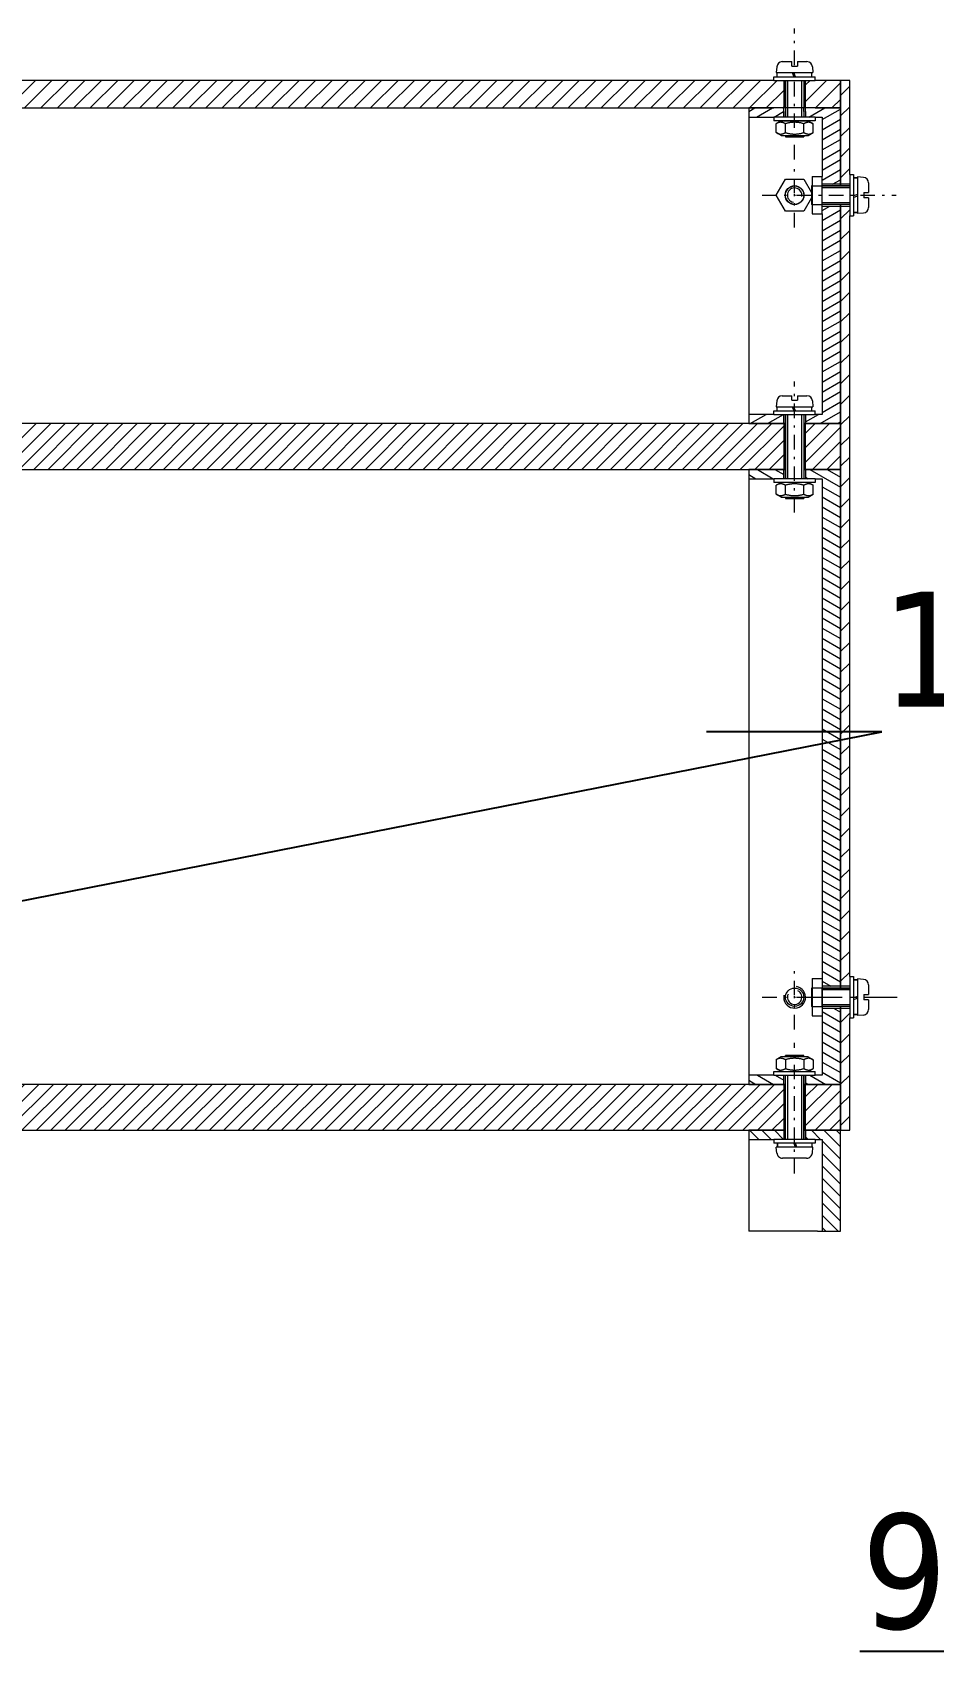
# Model space of a CAD drawing. Header units: millimetres. Extents: x 651 to 8859, y -354 to 894.
# Drawn here: x 2012.8 to 2052.1, y 37.2 to 108.4 of the extents above; entities that cross this region are included whole.
import ezdxf
from ezdxf import colors
from ezdxf.entities.mleader import LeaderData, LeaderLine
from ezdxf.math import Vec2, Vec3

# ---------------------------------------------------------------- set-up
doc = ezdxf.new("R2010")
doc.units = ezdxf.units.MM
doc.linetypes.add('CENTER2', pattern=[28.575, 19.05, -3.175, 3.175, -3.175])
doc.linetypes.add('DASHDOT2', pattern=[12.7, 6.35, -3.175, 0, -3.175])
doc.layers.get('0').update_dxf_attribs({"lineweight": 18})
for name, color, linetype, lineweight in [('cienka', 7, 'Continuous', 9), ('Kreskowanie (ISO)', 7, 'Continuous', 9), ('SYMETRIA SRUB', 7, 'DASHDOT2', 9), ('Widoczne (ISO)', 7, 'Continuous', 18), ('Widoczne wąskie (ISO)', 7, 'Continuous', 9)]:
    doc.layers.add(name, color=color, linetype=linetype, lineweight=lineweight)
doc.styles.get("Standard").update_dxf_attribs({"font": 'tahoma.ttf'})

# ---------------------------------------------------------------- blocks, each defined once
blk = doc.blocks.new('*U63')
at = {"layer": 'Widoczne wąskie (ISO)', "color": 0, "linetype": 'DASHDOT2', "ltscale": 0.1, "transparency": 16777216}
blk.add_line((0, -3.58), (0, 2.123), dxfattribs=at)
blk = doc.blocks.new('*U65')
at = {"layer": 'Widoczne wąskie (ISO)', "color": 0, "linetype": 'DASHDOT2', "ltscale": 0.1, "transparency": 16777216}
blk.add_line((0, -3.58), (0, 2.123), dxfattribs=at)
blk = doc.blocks.new('*U68')
at = {"layer": 'Widoczne wąskie (ISO)', "color": 0, "linetype": 'DASHDOT2', "ltscale": 0.1, "transparency": 16777216}
blk.add_line((0, -3.58), (0, 2.123), dxfattribs=at)
blk = doc.blocks.new('*U74')
at = {"layer": 'SYMETRIA SRUB', "color": 0, "linetype": 'DASHDOT2', "ltscale": 0.1, "transparency": 16777216}
blk.add_line((-2.502, 0), (1.8, 0), dxfattribs=at)
blk = doc.blocks.new('*U75')
at = {"layer": 'SYMETRIA SRUB', "color": 0, "linetype": 'CENTER2', "ltscale": 0.1, "transparency": 16777216}
blk.add_line((-2.502, 0), (1.8, 0), dxfattribs=at)
blk = doc.blocks.new('_Dot')
at = {"color": 0, "linetype": 'ByBlock', "lineweight": -2}
blk.add_line((-0.5, 0), (-1, 0), dxfattribs=at)
at = {"color": 0, "linetype": 'ByBlock', "const_width": 0.5}
blk.add_lwpolyline([(-0.25, 0, 1), (0.25, 0, 1)], format="xyb", close=True, dxfattribs=at)
blk = doc.blocks.new('*U623')
at = {"layer": 'Widoczne wąskie (ISO)', "color": 0, "linetype": 'DASHDOT2', "ltscale": 0.1, "transparency": 16777216}
for p, q in [((0, 0.08164), (0, 1.4082)), ((-1.4082, 0), (-0.08164, 0)), ((0.08164, 0), (1.4082, 0)), ((0, -1.4082), (0, -0.08164))]:
    blk.add_line(p, q, dxfattribs=at)
at = {"layer": 'Widoczne wąskie (ISO)', "color": 0, "linetype": 'Continuous', "ltscale": 0.1, "transparency": 16777216}
for p, q in [((-0.04082, 0), (0.04082, 0)), ((0, -0.04082), (0, 0.04082))]:
    blk.add_line(p, q, dxfattribs=at)
blk = doc.blocks.new('*U625')
at = {"layer": 'Widoczne wąskie (ISO)', "color": 0, "linetype": 'DASHDOT2', "ltscale": 0.1, "transparency": 16777216}
for p, q in [((0, 0.08164), (0, 1.4082)), ((-1.4082, 0), (-0.08164, 0)), ((0.08164, 0), (1.4082, 0)), ((0, -1.4082), (0, -0.08164))]:
    blk.add_line(p, q, dxfattribs=at)
at = {"layer": 'Widoczne wąskie (ISO)', "color": 0, "linetype": 'Continuous', "ltscale": 0.1, "transparency": 16777216}
for p, q in [((-0.04082, 0), (0.04082, 0)), ((0, -0.04082), (0, 0.04082))]:
    blk.add_line(p, q, dxfattribs=at)

msp = doc.modelspace()

# ---------------------------------------------------------------- hatches: boundary and pattern name
at = {"layer": 'Kreskowanie (ISO)'}
h = msp.add_hatch(dxfattribs=at)
h.set_pattern_fill('ANSI31', color=256, scale=0.12, angle=-14.99998, style=0)
h.paths.add_polyline_path([(2045.661, 104.681), (2045.161, 104.681), (2044.061, 104.681), (2044.061, 105.081), (2045.161, 105.081), (2045.161, 104.921), (2045.661, 104.921)])
h = msp.add_hatch(dxfattribs=at)
h.set_pattern_fill('ANSI31', color=256, scale=0.12, angle=-14.99998, style=0)
h.paths.add_polyline_path([(2047.261, 101.756), (2047.261, 101.685), (2047.261, 102.089), (2047.261, 104.681), (2046.961, 104.681), (2046.461, 104.681), (2046.461, 104.921), (2046.961, 104.921), (2046.961, 105.081), (2048.061, 105.081), (2048.061, 101.756)])
h = msp.add_hatch(dxfattribs=at)
h.set_pattern_fill('ANSI31', color=256, scale=0.12, angle=-14.99998)
h.paths.add_polyline_path([(2045.586, 91.721), (2045.161, 91.721), (2044.061, 91.721), (2044.061, 91.321), (2045.586, 91.321)])
h.paths.add_polyline_path([(2047.261, 100.876), (2047.261, 100.805), (2048.061, 100.805), (2048.061, 91.321), (2046.537, 91.321), (2046.537, 91.721), (2046.961, 91.721), (2047.261, 91.721), (2047.261, 100.472)])
h = msp.add_hatch(dxfattribs=at)
h.set_pattern_fill('ANSI31', color=256, scale=0.12, angle=105.00025, style=0)
h.paths.add_polyline_path([(2045.586, 88.921), (2045.161, 88.921), (2044.061, 88.921), (2044.061, 89.321), (2045.586, 89.321)])
h = msp.add_hatch(dxfattribs=at)
h.set_pattern_fill('ANSI31', color=256, scale=0.12, angle=105.00025, style=0)
h.paths.add_polyline_path([(2046.961, 88.921), (2046.537, 88.921), (2046.537, 89.321), (2048.061, 89.321), (2048.061, 66.796), (2047.261, 66.796), (2047.261, 88.921)])
h = msp.add_hatch(dxfattribs=at)
h.set_pattern_fill('ANSI31', color=256, scale=0.12, angle=105.00025, style=0)
h.paths.add_polyline_path([(2046.537, 62.921), (2046.961, 62.921), (2047.261, 62.921), (2047.261, 65.845), (2048.061, 65.845), (2048.061, 62.521), (2046.537, 62.521)])
h = msp.add_hatch(dxfattribs=at)
h.set_pattern_fill('ANSI31', color=256, scale=0.12, angle=105.00025, style=0)
h.paths.add_polyline_path([(2045.161, 62.921), (2045.586, 62.921), (2045.586, 62.521), (2044.061, 62.521), (2044.061, 62.921)])
h = msp.add_hatch(dxfattribs=at)
h.set_pattern_fill('ANSI31', color=256, scale=0.12, angle=90.00021)
h.paths.add_polyline_path([(2045.586, 60.521), (2044.061, 60.521), (2044.061, 60.121), (2045.161, 60.121), (2045.586, 60.121)])
h.paths.add_polyline_path([(2048.061, 60.521), (2046.537, 60.521), (2046.537, 60.121), (2046.961, 60.121), (2047.261, 60.121), (2047.261, 56.121), (2048.061, 56.121)])
at = {"layer": 'Widoczne wąskie (ISO)'}
h = msp.add_hatch(dxfattribs=at)
h.set_pattern_fill('ANSI31', color=256, scale=0.2)
h.paths.add_polyline_path([(2048.461, 66.796), (2048.061, 66.796), (2048.061, 66.721), (2048.461, 66.721)])
h.paths.add_polyline_path([(2048.461, 65.421), (2048.461, 65.845), (2048.061, 65.845), (2048.061, 60.521), (2048.461, 60.521)])
h.paths.add_polyline_path([(2048.461, 65.921), (2048.061, 65.921), (2048.061, 65.845), (2048.461, 65.845)])
h.paths.add_polyline_path([(1964.061, 65.845), (1963.661, 65.845), (1963.661, 65.421), (1963.661, 60.521), (1964.061, 60.521)])
h.paths.add_polyline_path([(1964.061, 65.921), (1963.661, 65.921), (1963.661, 65.845), (1964.061, 65.845)])
h.paths.add_polyline_path([(1964.061, 106.281), (1963.661, 106.281), (1963.661, 102.181), (1963.661, 101.756), (1964.061, 101.756), (1964.061, 105.081)])
h.paths.add_polyline_path([(1964.061, 101.756), (1963.661, 101.756), (1963.661, 101.681), (1964.061, 101.681)])
h.paths.add_polyline_path([(1964.061, 100.881), (1963.661, 100.881), (1963.661, 100.805), (1964.061, 100.805)])
h.paths.add_polyline_path([(1964.061, 100.805), (1963.661, 100.805), (1963.661, 100.381), (1963.661, 98.439, 0.018825), (1964.061, 98.383)])
h.paths.add_polyline_path([(1964.061, 98.383, -0.018825), (1963.661, 98.439), (1963.661, 94.953, -0.021151), (1964.061, 95.139)])
h.paths.add_polyline_path([(1964.061, 95.139, 0.021151), (1963.661, 94.953), (1963.661, 85.688, 0.021151), (1964.061, 85.502)])
h.paths.add_polyline_path([(1964.061, 85.502, -0.021151), (1963.661, 85.688), (1963.661, 68.975), (1964.061, 70.065)])
h.paths.add_polyline_path([(1964.061, 70.065), (1963.661, 68.975), (1963.661, 67.221), (1963.661, 66.796), (1964.061, 66.796)])
h.paths.add_polyline_path([(1964.061, 66.796), (1963.661, 66.796), (1963.661, 66.721), (1964.061, 66.721)])
h = msp.add_hatch(dxfattribs=at)
h.set_pattern_fill('ANSI31', color=256, scale=0.16)
h.paths.add_polyline_path([(2045.586, 106.281), (2045.161, 106.281), (2006.961, 106.281), (2006.537, 106.281), (2006.537, 105.081), (2006.961, 105.081), (2008.061, 105.081), (2045.161, 105.081), (2045.586, 105.081)])
h.paths.add_polyline_path([(2048.061, 106.281), (2046.961, 106.281), (2046.537, 106.281), (2046.537, 105.081), (2046.961, 105.081), (2048.061, 105.081)])
h = msp.add_hatch(dxfattribs=at)
h.set_pattern_fill('ANSI31', color=256, scale=0.2)
h.paths.add_polyline_path([(2048.461, 106.281), (2048.061, 106.281), (2048.061, 101.756), (2048.461, 101.756), (2048.461, 102.181)])
h.paths.add_polyline_path([(2048.461, 101.756), (2048.061, 101.756), (2048.061, 101.681), (2048.461, 101.681)])
h = msp.add_hatch(dxfattribs=at)
h.set_pattern_fill('ANSI31', color=256, scale=0.2)
h.paths.add_polyline_path([(2048.061, 66.796), (2048.461, 66.796), (2048.461, 67.221), (2048.461, 100.894), (2048.061, 100.867)])
h = msp.add_hatch(dxfattribs=at)
h.set_pattern_fill('ANSI31', color=256, scale=0.14)
h.paths.add_polyline_path([(2005.586, 91.321), (2004.061, 91.321), (1971.182, 91.321, -0.048252), (1971.279, 90.321, -0.048252), (1971.182, 89.321), (2005.586, 89.321)])
h.paths.add_polyline_path([(2045.586, 91.321), (2044.061, 91.321), (2006.537, 91.321), (2006.537, 89.321), (2045.586, 89.321)])
h.paths.add_polyline_path([(2048.061, 91.321), (2046.537, 91.321), (2046.537, 89.321), (2048.061, 89.321)])
h.paths.add_polyline_path([(1971.182, 91.321), (1966.537, 91.321), (1966.537, 89.321), (1971.182, 89.321, 0.048252), (1971.279, 90.321, 0.048252)])
h.paths.add_polyline_path([(1965.586, 91.321), (1964.061, 91.321), (1964.061, 89.321), (1965.586, 89.321)])
h = msp.add_hatch(dxfattribs=at)
h.set_pattern_fill('ANSI31', color=256, scale=0.14)
h.paths.add_polyline_path([(1965.586, 62.521), (1964.061, 62.521), (1964.061, 60.521), (1965.586, 60.521)])
h.paths.add_polyline_path([(1989.117, 62.521), (1966.537, 62.521), (1966.537, 60.521), (1987.566, 60.521)])
h.paths.add_polyline_path([(2000.945, 61.889, -0.029494), (2000.982, 62.521), (1989.117, 62.521), (1987.566, 60.521), (2001.122, 60.521, -0.064585)])
h.paths.add_polyline_path([(2005.586, 62.521), (2004.061, 62.521), (2000.982, 62.521, 0.029494), (2000.945, 61.889, 0.064585), (2001.122, 60.521), (2005.586, 60.521)])
h.paths.add_polyline_path([(2011.637, 62.521), (2006.537, 62.521), (2006.537, 60.521), (2008.061, 60.521), (2011.497, 60.521, 0.064585), (2011.674, 61.889, 0.029494)])
h.paths.add_polyline_path([(2045.586, 62.521), (2044.061, 62.521), (2011.637, 62.521, -0.029494), (2011.674, 61.889, -0.064585), (2011.497, 60.521), (2045.586, 60.521)])
h.paths.add_polyline_path([(2048.061, 62.521), (2046.537, 62.521), (2046.537, 60.521), (2048.061, 60.521)])

# ---------------------------------------------------------------- linework, layer by layer
at = {"layer": 'Widoczne (ISO)'}
for p, q in [((2045.284, 106.882), (2045.261, 106.621)), ((2045.523, 107.101), (2045.941, 107.101)), ((2045.941, 106.901), (2045.941, 107.101)), ((2045.941, 106.901), (2046.181, 106.901)), ((2046.181, 107.101), (2046.181, 106.901)), ((2046.181, 107.101), (2046.6, 107.101)), ((2046.839, 106.882), (2046.861, 106.621)), ((2045.161, 106.281), (2006.961, 106.281)), ((2045.161, 106.441), (2046.961, 106.441)), ((2045.161, 106.281), (2045.161, 106.441)), ((2045.161, 106.281), (2046.961, 106.281)), ((2045.261, 106.621), (2046.861, 106.621)), ((2045.306, 106.441), (2045.306, 106.621)), ((2045.306, 106.441), (2045.306, 106.621)), ((2045.306, 106.441), (2045.306, 106.621)), ((2045.661, 105.081), (2045.661, 106.281)), ((2045.661, 106.281), (2045.661, 105.081)), ((2045.96, 106.621), (2046.025, 106.441)), ((2046.097, 106.441), (2046.032, 106.621)), ((2046.461, 106.281), (2046.461, 105.081)), ((2046.461, 106.281), (2046.461, 105.081)), ((2046.816, 106.441), (2046.816, 106.621)), ((2046.816, 106.441), (2046.816, 106.621)), ((2046.816, 106.441), (2046.816, 106.621)), ((2046.961, 106.281), (2046.961, 106.441)), ((2048.061, 106.281), (2046.961, 106.281)), ((2048.061, 105.081), (2048.061, 106.281)), ((2048.461, 106.281), (2048.061, 106.281)), ((2048.061, 106.281), (2048.061, 101.681)), ((2048.461, 102.181), (2048.461, 106.281)), ((2006.961, 105.081), (2045.161, 105.081)), ((2045.161, 105.081), (2044.061, 105.081)), ((2044.061, 105.081), (2044.061, 104.681)), ((2044.061, 104.681), (2045.161, 104.681)), ((2044.061, 104.681), (2044.061, 91.721)), ((2046.961, 105.081), (2045.161, 105.081)), ((2046.961, 104.681), (2045.161, 104.681)), ((2045.161, 104.681), (2045.161, 104.521)), ((2045.661, 105.081), (2045.661, 104.921)), ((2045.661, 104.681), (2045.661, 104.921)), ((2045.661, 104.921), (2045.661, 104.681)), ((2046.461, 104.921), (2046.461, 105.081)), ((2046.461, 104.921), (2046.461, 104.681)), ((2046.461, 104.921), (2046.461, 104.681)), ((2046.961, 105.081), (2048.061, 105.081)), ((2048.061, 105.081), (2046.961, 105.081)), ((2046.961, 104.681), (2047.261, 104.681)), ((2046.961, 104.681), (2046.961, 104.521)), ((2047.261, 104.681), (2047.261, 102.089)), ((2048.061, 101.681), (2048.061, 105.081)), ((2046.961, 104.521), (2045.161, 104.521)), ((2045.471, 104.521), (2045.253, 104.395)), ((2045.253, 104.007), (2045.253, 104.395)), ((2045.471, 103.881), (2045.253, 104.007)), ((2045.471, 104.521), (2046.651, 104.521)), ((2045.471, 103.881), (2046.651, 103.881)), ((2045.657, 104.007), (2045.657, 104.395)), ((2045.661, 103.881), (2045.661, 103.821)), ((2046.461, 103.881), (2046.461, 103.821)), ((2046.466, 104.007), (2046.466, 104.395)), ((2046.651, 104.521), (2046.87, 104.395)), ((2046.651, 103.881), (2046.87, 104.007)), ((2046.87, 104.007), (2046.87, 104.395)), ((2045.661, 103.821), (2046.461, 103.821)), ((2045.253, 101.281), (2045.657, 101.981)), ((2045.657, 101.981), (2046.466, 101.981)), ((2046.466, 101.981), (2046.801, 101.399)), ((2046.821, 102.089), (2046.821, 101.685)), ((2046.821, 102.089), (2047.261, 102.089)), ((2047.261, 101.685), (2047.261, 102.089)), ((2048.461, 102.181), (2048.461, 100.381)), ((2048.461, 102.181), (2048.621, 102.181)), ((2048.621, 102.181), (2048.621, 100.381)), ((2048.621, 102.036), (2048.801, 102.036)), ((2048.801, 102.036), (2048.621, 102.036)), ((2048.801, 102.036), (2048.621, 102.036)), ((2048.801, 102.081), (2048.801, 100.481)), ((2049.062, 102.058), (2048.801, 102.081)), ((2049.281, 101.819), (2049.281, 101.401)), ((2045.657, 100.581), (2045.253, 101.281)), ((2046.801, 101.162), (2046.466, 100.581)), ((2046.801, 101.681), (2046.801, 100.881)), ((2046.821, 101.681), (2046.801, 101.681)), ((2046.821, 101.685), (2046.821, 100.876)), ((2046.821, 101.685), (2047.261, 101.685)), ((2047.261, 100.876), (2047.261, 101.685)), ((2047.261, 101.681), (2048.061, 101.681)), ((2048.461, 101.681), (2047.261, 101.681)), ((2048.061, 101.681), (2048.461, 101.681)), ((2048.801, 101.317), (2048.621, 101.251)), ((2048.621, 101.179), (2048.801, 101.245)), ((2049.081, 101.401), (2049.281, 101.401)), ((2049.081, 101.401), (2049.081, 101.161)), ((2049.281, 101.161), (2049.081, 101.161)), ((2049.281, 101.161), (2049.281, 100.743)), ((2046.466, 100.581), (2045.657, 100.581)), ((2046.821, 100.881), (2046.801, 100.881)), ((2046.821, 100.876), (2046.821, 100.472)), ((2046.821, 100.876), (2047.261, 100.876)), ((2046.821, 100.472), (2047.261, 100.472)), ((2048.061, 100.881), (2047.261, 100.881)), ((2048.461, 100.881), (2047.261, 100.881)), ((2047.261, 100.472), (2047.261, 100.876)), ((2047.261, 100.472), (2047.261, 91.721)), ((2048.061, 91.321), (2048.061, 100.881)), ((2048.461, 100.881), (2048.061, 100.881)), ((2048.061, 100.881), (2048.061, 66.721)), ((2048.461, 67.221), (2048.461, 100.381)), ((2048.461, 100.381), (2048.621, 100.381)), ((2048.621, 100.526), (2048.801, 100.526)), ((2048.801, 100.526), (2048.621, 100.526)), ((2048.801, 100.526), (2048.621, 100.526)), ((2049.062, 100.503), (2048.801, 100.481)), ((2045.523, 92.541), (2045.941, 92.541)), ((2045.537, 92.541), (2045.941, 92.541)), ((2045.941, 92.341), (2045.941, 92.541)), ((2046.181, 92.541), (2046.181, 92.341)), ((2046.181, 92.541), (2046.6, 92.541)), ((2046.181, 92.541), (2046.586, 92.541)), ((2045.161, 91.881), (2046.961, 91.881)), ((2045.161, 91.721), (2045.161, 91.881)), ((2045.161, 91.881), (2046.961, 91.881)), ((2045.161, 91.721), (2045.161, 91.881)), ((2045.284, 92.322), (2045.261, 92.061)), ((2045.284, 92.322), (2045.261, 92.061)), ((2045.261, 92.061), (2046.861, 92.061)), ((2045.261, 92.061), (2046.861, 92.061)), ((2045.306, 91.881), (2045.306, 92.061)), ((2045.306, 91.881), (2045.306, 92.061)), ((2045.941, 92.341), (2046.181, 92.341)), ((2045.96, 92.061), (2046.025, 91.881)), ((2046.097, 91.881), (2046.032, 92.061)), ((2046.816, 91.98), (2046.816, 92.061)), ((2046.816, 91.881), (2046.816, 92.061)), ((2046.839, 92.322), (2046.861, 92.061)), ((2046.839, 92.322), (2046.861, 92.061)), ((2046.961, 91.721), (2046.961, 91.881)), ((2046.961, 91.721), (2046.961, 91.881)), ((2045.661, 91.321), (2006.461, 91.321)), ((2045.161, 91.721), (2044.061, 91.721)), ((2044.061, 91.721), (2044.061, 91.321)), ((2044.061, 91.321), (2045.661, 91.321)), ((2045.161, 91.721), (2046.961, 91.721)), ((2045.661, 91.321), (2045.661, 91.721)), ((2045.661, 91.721), (2045.661, 88.921)), ((2045.661, 89.321), (2045.661, 91.321)), ((2046.461, 91.721), (2046.461, 91.321)), ((2046.461, 91.721), (2046.461, 88.921)), ((2048.061, 91.321), (2046.461, 91.321)), ((2046.461, 91.321), (2046.461, 89.321)), ((2046.461, 91.321), (2048.061, 91.321)), ((2047.261, 91.721), (2046.961, 91.721)), ((2048.061, 89.321), (2048.061, 91.321)), ((2006.461, 89.321), (2045.661, 89.321)), ((2045.661, 89.321), (2044.061, 89.321)), ((2044.061, 89.321), (2044.061, 88.921)), ((2044.061, 88.921), (2045.161, 88.921)), ((2044.061, 88.921), (2044.061, 62.921)), ((2046.961, 88.921), (2045.161, 88.921)), ((2045.161, 88.921), (2045.161, 88.761)), ((2045.661, 88.921), (2045.661, 89.321)), ((2048.061, 89.321), (2046.461, 89.321)), ((2046.461, 89.321), (2046.461, 88.921)), ((2046.461, 89.321), (2048.061, 89.321)), ((2046.961, 88.921), (2047.261, 88.921)), ((2046.961, 88.921), (2046.961, 88.761)), ((2047.261, 88.921), (2047.261, 66.721)), ((2048.061, 66.721), (2048.061, 89.321)), ((2046.961, 88.761), (2045.161, 88.761)), ((2045.471, 88.761), (2045.253, 88.635)), ((2045.253, 88.247), (2045.253, 88.635)), ((2045.471, 88.121), (2045.253, 88.247)), ((2045.657, 88.247), (2045.657, 88.635)), ((2046.466, 88.247), (2046.466, 88.635)), ((2046.651, 88.761), (2046.87, 88.635)), ((2046.651, 88.121), (2046.87, 88.247)), ((2046.87, 88.247), (2046.87, 88.635)), ((2045.471, 88.121), (2046.651, 88.121)), ((2045.661, 88.121), (2045.661, 88.061)), ((2045.661, 88.061), (2046.461, 88.061)), ((2046.461, 88.121), (2046.461, 88.061)), ((2046.821, 67.129), (2046.821, 66.725)), ((2046.821, 67.129), (2047.261, 67.129)), ((2048.461, 67.221), (2048.461, 65.421)), ((2048.461, 67.221), (2048.621, 67.221)), ((2048.621, 67.221), (2048.621, 65.421)), ((2048.621, 67.076), (2048.801, 67.076)), ((2048.801, 67.076), (2048.621, 67.076)), ((2048.801, 67.076), (2048.621, 67.076)), ((2048.801, 67.121), (2048.801, 65.521)), ((2049.062, 67.098), (2048.801, 67.121)), ((2049.281, 66.859), (2049.281, 66.441)), ((2046.801, 66.721), (2046.801, 65.921)), ((2046.821, 66.721), (2046.801, 66.721)), ((2046.821, 66.725), (2046.821, 65.916)), ((2046.821, 66.725), (2047.261, 66.725)), ((2047.261, 66.725), (2047.261, 65.916)), ((2047.261, 66.721), (2048.061, 66.721)), ((2048.461, 66.721), (2047.261, 66.721)), ((2047.261, 65.921), (2047.261, 66.721)), ((2048.061, 66.721), (2048.461, 66.721)), ((2048.801, 66.357), (2048.621, 66.291)), ((2048.621, 66.219), (2048.801, 66.285)), ((2049.081, 66.441), (2049.281, 66.441)), ((2049.081, 66.441), (2049.081, 66.201)), ((2049.281, 66.201), (2049.081, 66.201)), ((2049.281, 66.201), (2049.281, 65.783)), ((2046.821, 65.921), (2046.801, 65.921)), ((2046.821, 65.916), (2046.821, 65.512)), ((2046.821, 65.916), (2047.261, 65.916)), ((2046.821, 65.512), (2047.261, 65.512)), ((2048.061, 65.921), (2047.261, 65.921)), ((2047.261, 65.921), (2047.261, 62.921)), ((2048.461, 65.921), (2047.261, 65.921)), ((2048.061, 62.521), (2048.061, 65.921)), ((2048.461, 65.921), (2048.061, 65.921)), ((2048.061, 65.921), (2048.061, 60.521)), ((2048.621, 65.566), (2048.801, 65.566)), ((2048.801, 65.566), (2048.621, 65.566)), ((2048.801, 65.566), (2048.621, 65.566)), ((2049.062, 65.543), (2048.801, 65.521)), ((2048.461, 60.521), (2048.461, 65.421)), ((2048.461, 65.421), (2048.621, 65.421)), ((2045.471, 63.721), (2045.253, 63.595)), ((2045.253, 63.595), (2045.253, 63.207)), ((2046.651, 63.721), (2045.471, 63.721)), ((2045.657, 63.595), (2045.657, 63.207)), ((2046.461, 63.781), (2045.661, 63.781)), ((2045.661, 63.721), (2045.661, 63.781)), ((2046.461, 63.721), (2046.461, 63.781)), ((2046.466, 63.595), (2046.466, 63.207)), ((2046.651, 63.721), (2046.87, 63.595)), ((2046.87, 63.595), (2046.87, 63.207)), ((2044.061, 62.921), (2044.061, 62.521)), ((2045.161, 62.921), (2044.061, 62.921)), ((2045.161, 63.081), (2046.961, 63.081)), ((2045.161, 62.921), (2045.161, 63.081)), ((2045.161, 62.921), (2046.961, 62.921)), ((2045.471, 63.081), (2045.253, 63.207)), ((2045.661, 62.521), (2045.661, 62.921)), ((2045.661, 60.121), (2045.661, 62.921)), ((2046.461, 62.921), (2046.461, 62.521)), ((2046.461, 60.121), (2046.461, 62.921)), ((2046.651, 63.081), (2046.87, 63.207)), ((2046.961, 62.921), (2046.961, 63.081)), ((2047.261, 62.921), (2046.961, 62.921)), ((2045.661, 62.521), (2006.461, 62.521)), ((2044.061, 62.521), (2045.661, 62.521)), ((2045.661, 60.521), (2045.661, 62.521)), ((2048.061, 62.521), (2046.461, 62.521)), ((2046.461, 62.521), (2046.461, 60.521)), ((2046.461, 62.521), (2048.061, 62.521)), ((2048.061, 60.521), (2048.061, 62.521)), ((2006.461, 60.521), (2045.661, 60.521)), ((2045.661, 60.521), (2044.061, 60.521)), ((2044.061, 60.521), (2044.061, 60.121)), ((2045.661, 60.121), (2045.661, 60.521)), ((2048.061, 60.521), (2046.461, 60.521)), ((2046.461, 60.521), (2046.461, 60.121)), ((2046.461, 60.521), (2048.061, 60.521)), ((2048.061, 56.121), (2048.061, 60.521)), ((2048.061, 60.521), (2048.461, 60.521)), ((2044.061, 60.121), (2045.161, 60.121)), ((2044.061, 60.121), (2044.061, 56.121)), ((2046.961, 60.121), (2045.161, 60.121)), ((2045.161, 60.121), (2045.161, 59.961)), ((2046.961, 59.961), (2045.161, 59.961)), ((2046.861, 59.781), (2045.261, 59.781)), ((2045.284, 59.52), (2045.261, 59.781)), ((2045.306, 59.961), (2045.306, 59.781)), ((2045.306, 59.862), (2045.306, 59.781)), ((2046.025, 59.961), (2046.091, 59.781)), ((2046.163, 59.781), (2046.097, 59.961)), ((2046.816, 59.961), (2046.816, 59.781)), ((2046.816, 59.961), (2046.816, 59.781)), ((2046.839, 59.52), (2046.861, 59.781)), ((2046.961, 60.121), (2047.261, 60.121)), ((2046.961, 60.121), (2046.961, 59.961)), ((2047.261, 60.121), (2047.261, 56.121)), ((2045.296, 59.501), (2045.287, 59.501)), ((2046.586, 59.301), (2045.537, 59.301)), ((2046.836, 59.501), (2046.827, 59.501)), ((2047.061, 56.121), (2044.061, 56.121)), ((2047.061, 56.121), (2047.261, 56.121)), ((2047.261, 56.121), (2048.061, 56.121))]:
    msp.add_line(p, q, dxfattribs=at)
for centre, radius in [((2046.061, 101.281), 0.408), ((2046.061, 101.281), 0.4), ((2046.061, 66.321), 0.4)]:
    msp.add_circle(centre, radius, dxfattribs=at)
for centre, start, end in [((2045.523, 106.861), 90, 175), ((2046.6, 106.861), 5, 90), ((2049.041, 101.819), 0, 85), ((2049.041, 100.743), 275, 0), ((2045.523, 92.301), 90, 175), ((2046.6, 92.301), 5, 90), ((2045.523, 92.301), 170.40593, 175), ((2046.6, 92.301), 5, 9.59407), ((2049.041, 66.859), 0, 85), ((2049.041, 65.783), 275, 0), ((2045.523, 59.541), 185, 189.59407), ((2046.6, 59.541), 350.40593, 355)]:
    msp.add_arc(centre, 0.24, start, end, dxfattribs=at)
for centre, major_axis, start_param, end_param in [((2046.061, 91.782), (0, -2.074), 1.618497, 1.705661), ((2046.061, 91.98), (0, -2.074), 1.523096, 1.609899), ((2046.061, 59.862), (0, 2.074), 1.523096, 1.609899), ((2046.061, 60.06), (0, 2.074), 1.618497, 1.705661)]:
    msp.add_ellipse(centre, major_axis=major_axis, ratio=0.36397, start_param=start_param, end_param=end_param, dxfattribs=at)
for points in [[(2045.657, 104.395), (2045.455, 104.511), (2045.253, 104.395)], [(2045.253, 104.007), (2045.455, 103.89), (2045.657, 104.007)], [(2046.466, 104.395), (2046.061, 104.511), (2045.657, 104.395)], [(2045.657, 104.007), (2046.061, 103.89), (2046.466, 104.007)], [(2046.87, 104.395), (2046.668, 104.511), (2046.466, 104.395)], [(2046.466, 104.007), (2046.668, 103.89), (2046.87, 104.007)], [(2045.657, 88.635), (2045.455, 88.751), (2045.253, 88.635)], [(2045.253, 88.247), (2045.455, 88.13), (2045.657, 88.247)], [(2046.466, 88.635), (2046.061, 88.751), (2045.657, 88.635)], [(2045.657, 88.247), (2046.061, 88.13), (2046.466, 88.247)], [(2046.87, 88.635), (2046.668, 88.751), (2046.466, 88.635)], [(2046.466, 88.247), (2046.668, 88.13), (2046.87, 88.247)], [(2045.657, 63.595), (2045.455, 63.711), (2045.253, 63.595)], [(2046.466, 63.595), (2046.061, 63.711), (2045.657, 63.595)], [(2046.87, 63.595), (2046.668, 63.711), (2046.466, 63.595)], [(2045.253, 63.207), (2045.455, 63.09), (2045.657, 63.207)], [(2045.657, 63.207), (2046.061, 63.09), (2046.466, 63.207)], [(2046.466, 63.207), (2046.668, 63.09), (2046.87, 63.207)]]:
    msp.add_rational_spline(points, [1, 1.15470053838, 1], degree=2, dxfattribs=at)
for points, knots in [([(2045.296, 59.501), (2045.299, 59.483), (2045.305, 59.465), (2045.322, 59.422), (2045.342, 59.392), (2045.385, 59.35), (2045.415, 59.331), (2045.471, 59.308), (2045.506, 59.301), (2045.537, 59.301)], [0.0190356, 0.0190356, 0.0190356, 0.0190356, 0.0442088, 0.0442088, 0.0886907, 0.0886907, 0.1336484, 0.1336484, 0.1793729, 0.1793729, 0.1793729, 0.1793729]), ([(2046.586, 59.301), (2046.616, 59.301), (2046.652, 59.308), (2046.708, 59.331), (2046.738, 59.35), (2046.781, 59.392), (2046.801, 59.422), (2046.818, 59.465), (2046.824, 59.483), (2046.827, 59.501)], [0.5426169, 0.5426169, 0.5426169, 0.5426169, 0.5883414, 0.5883414, 0.6332991, 0.6332991, 0.677781, 0.677781, 0.7029542, 0.7029542, 0.7029542, 0.7029542])]:
    msp.add_open_spline(points, degree=3, knots=knots, dxfattribs=at)
at = {"layer": 'Widoczne wąskie (ISO)'}
for p, q in [((2045.586, 106.281), (2045.586, 105.081)), ((2045.745, 106.281), (2045.745, 105.081)), ((2046.378, 105.081), (2046.378, 106.281)), ((2046.537, 105.081), (2046.537, 106.281)), ((2045.586, 104.921), (2045.586, 105.081)), ((2045.586, 104.681), (2045.586, 104.921)), ((2045.745, 105.081), (2045.745, 104.921)), ((2045.745, 104.921), (2045.745, 104.681)), ((2046.378, 104.921), (2046.378, 105.081)), ((2046.378, 104.681), (2046.378, 104.921)), ((2046.537, 104.921), (2046.537, 105.081)), ((2046.537, 104.921), (2046.537, 104.681)), ((2045.745, 103.881), (2045.745, 103.821)), ((2046.378, 103.821), (2046.378, 103.881)), ((2048.061, 101.756), (2047.261, 101.756)), ((2048.461, 101.756), (2048.061, 101.756)), ((2046.821, 101.597), (2046.801, 101.597)), ((2048.461, 101.597), (2047.261, 101.597)), ((2046.801, 100.964), (2046.821, 100.964)), ((2047.261, 100.964), (2048.461, 100.964)), ((2047.261, 100.805), (2048.061, 100.805)), ((2048.061, 100.805), (2048.461, 100.805)), ((2045.586, 91.321), (2045.586, 91.721)), ((2045.586, 91.321), (2045.586, 89.321)), ((2045.745, 91.721), (2045.745, 88.921)), ((2046.378, 88.921), (2046.378, 91.721)), ((2046.537, 91.721), (2046.537, 91.321)), ((2046.537, 89.321), (2046.537, 91.321)), ((2045.586, 88.921), (2045.586, 89.321)), ((2046.537, 89.321), (2046.537, 88.921)), ((2045.745, 88.121), (2045.745, 88.061)), ((2046.378, 88.061), (2046.378, 88.121)), ((2046.821, 66.637), (2046.801, 66.637)), ((2048.061, 66.796), (2047.261, 66.796)), ((2048.461, 66.637), (2047.261, 66.637)), ((2048.461, 66.796), (2048.061, 66.796)), ((2046.801, 66.004), (2046.821, 66.004)), ((2047.261, 66.004), (2048.461, 66.004)), ((2047.261, 65.845), (2048.061, 65.845)), ((2048.061, 65.845), (2048.461, 65.845)), ((2045.745, 63.781), (2045.745, 63.721)), ((2046.378, 63.721), (2046.378, 63.781)), ((2045.586, 62.521), (2045.586, 62.921)), ((2045.745, 62.921), (2045.745, 60.121)), ((2046.378, 60.121), (2046.378, 62.921)), ((2046.537, 62.921), (2046.537, 62.521)), ((2045.586, 62.521), (2045.586, 60.521)), ((2046.537, 60.521), (2046.537, 62.521)), ((2045.586, 60.521), (2045.586, 60.121)), ((2046.537, 60.521), (2046.537, 60.121))]:
    msp.add_line(p, q, dxfattribs=at)
for centre, radius, start, end in [((2046.061, 101.281), 0.316, 350, 260), ((2046.061, 66.321), 0.476, 170, 80), ((2046.061, 66.321), 0.316, 154.19643, 64.19643)]:
    msp.add_arc(centre, radius, start, end, dxfattribs=at)

# ---------------------------------------------------------------- block references
at = {"layer": 'SYMETRIA SRUB', "linetype": 'DASHDOT2', "ltscale": 0.1}
msp.add_blockref('*U74', (2048.692, 101.281), dxfattribs=at)
at = {"layer": 'SYMETRIA SRUB', "linetype": 'CENTER2', "ltscale": 0.1}
msp.add_blockref('*U75', (2048.734, 66.321), dxfattribs=at)
at = {"layer": 'Widoczne wąskie (ISO)', "linetype": 'DASHDOT2', "ltscale": 0.1}
for name, p in [('*U63', (2046.061, 106.421)), ('*U625', (2046.061, 101.281)), ('*U65', (2046.061, 91.035)), ('*U623', (2046.061, 66.321)), ('*U68', (2046.061, 62.214))]:
    msp.add_blockref(name, p, dxfattribs=at)

# ---------------------------------------------------------------- leaders
at = {"layer": 'cienka'}
ml = msp.add_multileader_mtext('Standard', dxfattribs=at)
ml.set_content('13', color=256)
ml.set_leader_properties()
ml.set_arrow_properties(name='DOT')
ml.build(insert=Vec2(0, 0))
ml.multileader.update_dxf_attribs({"has_dogleg": 0, "text_left_attachment_type": 5, "text_right_attachment_type": 6, "text_top_attachment_type": 10, "dogleg_length": 0, "arrow_head_size": 1})
ctx = ml.context
ctx.base_point, ctx.char_height, ctx.arrow_head_size, ctx.landing_gap_size, ctx.plane_origin = Vec3(2044.159, 135.771), 5, 1, 0, Vec3(2068.487, 176.844)
ctx.left_attachment, ctx.right_attachment, ctx.bottom_attachment, ctx.text_align_type = 5, 6, 10, 2
notes = []
notes.append((ctx, [(0, (1, 1, 0), (2050.519, 135.875), (-1, 0), 0, [(0, [(2062.804, 97.803)], 0, [])])]))
ctx.mtext.insert, ctx.mtext.alignment, ctx.mtext.flow_direction = Vec3(2050.519, 141.875), 3, 5
ml = msp.add_multileader_mtext('Standard', dxfattribs=at)
ml.set_content('12', color=256)
ml.set_leader_properties()
ml.set_arrow_properties(name='DOT')
ml.build(insert=Vec2(0, 0))
ml.multileader.update_dxf_attribs({"has_dogleg": 0, "text_left_attachment_type": 5, "text_right_attachment_type": 6, "text_top_attachment_type": 10, "dogleg_length": 0, "arrow_head_size": 1})
ctx = ml.context
ctx.base_point, ctx.char_height, ctx.arrow_head_size, ctx.landing_gap_size, ctx.plane_origin = Vec3(2049.864, 77.887), 5, 1, 0, Vec3(2058.221, 110.032)
ctx.left_attachment, ctx.right_attachment, ctx.bottom_attachment = 5, 6, 10
notes.append((ctx, [(1, (1, 1, 0), (2049.864, 77.887), (1, 0), 0, [(0, [(2006.202, 69.316)], 0, [])])]))
ctx.mtext.insert, ctx.mtext.flow_direction = Vec3(2049.864, 83.992), 5
ml = msp.add_multileader_mtext('Standard', dxfattribs=at)
ml.set_content('9', color=256)
ml.set_leader_properties()
ml.set_arrow_properties(name='DOT')
ml.build(insert=Vec2(0, 0))
ml.multileader.update_dxf_attribs({"has_dogleg": 0, "text_left_attachment_type": 5, "text_right_attachment_type": 6, "text_top_attachment_type": 10, "dogleg_length": 0, "arrow_head_size": 1})
ctx = ml.context
ctx.base_point, ctx.char_height, ctx.arrow_head_size, ctx.landing_gap_size, ctx.plane_origin = Vec3(2049.479, 37.701), 5, 1, 0, Vec3(2085.3, 106.821)
ctx.left_attachment, ctx.right_attachment, ctx.bottom_attachment, ctx.text_align_type = 5, 6, 10, 2
notes.append((ctx, [(0, (1, 1, 0), (2052.723, 37.802), (-1, 0), 0, [(0, [(2062.817, 57.037)], 0, [])])]))
ctx.mtext.insert, ctx.mtext.alignment, ctx.mtext.flow_direction = Vec3(2052.723, 43.802), 3, 5
for ctx, leaders in notes:
    for number, flags, end, landing, length, lines in leaders:
        leader = LeaderData()
        leader.index, (leader.has_last_leader_line, leader.has_dogleg_vector, leader.attachment_direction) = number, flags
        leader.last_leader_point, leader.dogleg_vector, leader.dogleg_length = Vec3(end), Vec3(landing), length
        for number, points, colour, breaks in lines:
            line = LeaderLine()
            line.index, line.vertices, line.color, line.breaks = number, Vec3.list(points), colors.encode_raw_color(colour), breaks
            leader.lines.append(line)
        ctx.leaders.append(leader)

doc.saveas('drawing.dxf')
